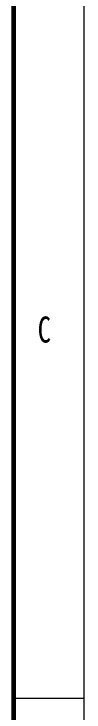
# Model space of a CAD drawing. Header units: millimetres. Extents: x 114 to 401, y 1477 to 1677.
# Drawn here: x 395.66 to 400.66, y 1526.28 to 1575.9 of the extents above; entities that cross this region are included whole.
import ezdxf
from ezdxf.lldxf.tags import DXFTag

# ---------------------------------------------------------------- set-up
doc = ezdxf.new("R2010")
doc.units = ezdxf.units.MM
doc.layers.get('0').update_dxf_attribs({"linetype": 'CONTINUOUS'})
doc.styles.add('SLDTEXTSTYLE0', font='TXT', dxfattribs={"width": 0.75})
tags = doc.linetypes.add('DASHED', pattern=[25.72, 12.86, -12.86]).pattern_tags.tags
tags[6:7] = [DXFTag(74, 4), DXFTag(75, 0), DXFTag(340, '0'), DXFTag(46, 0.0), DXFTag(50, 0.0), DXFTag(44, 0.0), DXFTag(45, 0.0)]
tags[4:5] = [DXFTag(74, 4), DXFTag(75, 0), DXFTag(340, '0'), DXFTag(46, 0.0), DXFTag(50, 0.0), DXFTag(44, 0.0), DXFTag(45, 0.0)]

msp = doc.modelspace()

# ---------------------------------------------------------------- linework, layer by layer
at = {"color": 18, "linetype": 'DASHED', "lineweight": 5, "ltscale": 1.75}
msp.add_line((400.66, 1477.264), (400.66, 1677.264), dxfattribs=at)
at = {"color": 7, "linetype": 'Continuous', "lineweight": 60}
msp.add_line((395.66, 1482.264), (395.66, 1672.264), dxfattribs=at)
at = {"color": 7, "linetype": 'Continuous', "lineweight": 0}
msp.add_line((395.66, 1527.264), (400.66, 1527.264), dxfattribs=at)

# ---------------------------------------------------------------- texts
at = {"color": 7, "linetype": 'Continuous', "lineweight": 0, "insert": (397.353, 1554.392), "char_height": 1.852, "attachment_point": 1, "style": 'SLDTEXTSTYLE0'}
msp.add_mtext('C', dxfattribs=at)

doc.saveas('drawing.dxf')
